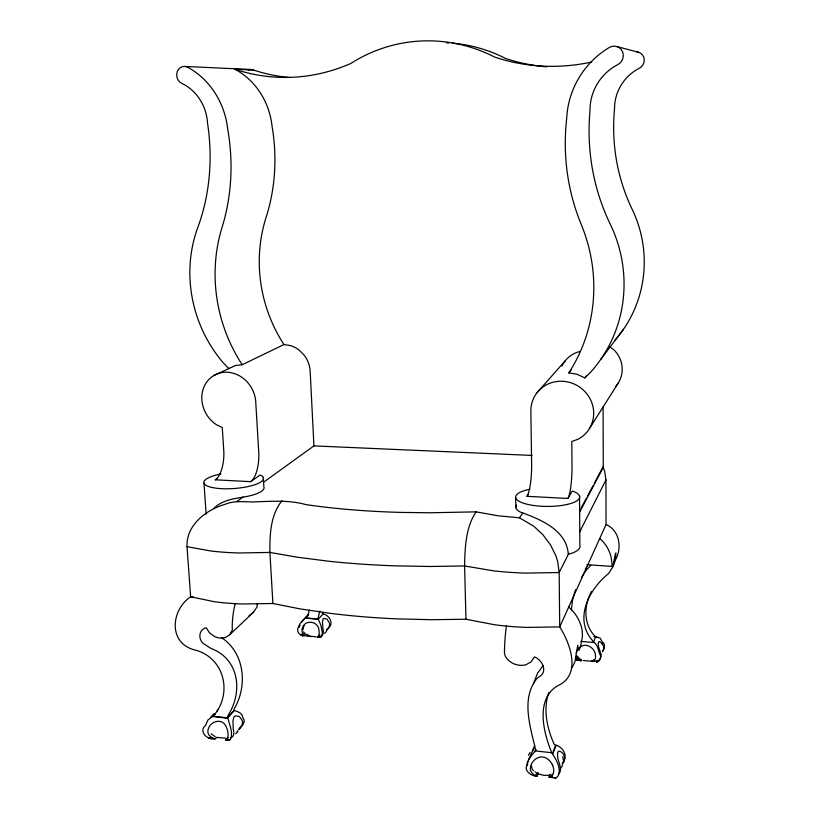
<?xml version="1.0" encoding="UTF-8"?>
<svg xmlns="http://www.w3.org/2000/svg" width="819" height="819" viewBox="0 0 819 819"><rect width="100%" height="100%" fill="white"/><g stroke="black" fill="none" stroke-linecap="round" stroke-linejoin="round"><path stroke-width="1.23" d="M217.25 711.107L217.475 710.114M217.311 737.161C211.282 743.355 196.847 732.217 205.579 725.439L207.872 720.044L213.687 715.601C233.016 693.202 224.314 657.207 194.502 649.887C167.926 642.935 170.987 609.909 190.643 596.785L186.998 546.662C186.118 524.989 206.275 509.694 225.245 504.269C233.978 500.624 243.274 501.771 252.457 501.945C270.372 501.423 288.257 499.692 305.835 504.596C318.468 506.449 331.152 507.913 343.867 509.101A263.329 66.063 -1.5 0 0 400.819 512.407L430.456 512.776L476.095 511.855L498.239 515.806L519.512 517.803L533.947 526.392L542.905 534.746L550.429 544.748L555.876 555.753L557.657 561.414L559.172 572.532L559.715 626.914C569.789 642.618 581.091 672.727 560.288 684.428C534.541 696.416 543.099 731.961 551.73 752.733C555.999 758.998 561.977 769.031 557.934 776.177L556.234 777.978L549.047 777.292M571.345 610.114L572.512 600.194L574.16 593.867M532.667 750.552L532.708 749.835M528.46 761.783L528.572 760.605M532.708 749.825C536.25 743.847 529.432 757.022 528.777 759.438M303.071 629.678L303.358 627.354M307.924 615.745L308.353 614.199M319.768 611.097L318.151 617.935A1.914 0.706 78 0 0 318.212 619.031L320.935 625.327L322.195 631.828A4.617 1.689 77.8 0 1 322.266 633.865C323.669 637.817 314.557 638.165 319.072 636.035L319.85 634.94M257.053 604.146L257.207 606.644L253.46 612.274L229.719 634.725L225.481 637.479A14.814 11.138 34.1 0 1 214.486 636.486L209.531 632.913L206.275 627.764C197.604 629.596 198.065 641.83 205.61 644.952A31.716 17.045 22.1 0 1 208.261 646.703L208.712 647A36.691 15.448 17.7 0 1 210.954 648.413C239.128 658.967 243.079 691.512 228.368 714.895A4.259 3.778 -73.3 0 0 227.795 717.014C228.685 723.658 233.395 731.459 230.692 738.574M538.513 773.075C537.172 780.057 523.74 772.153 526.535 766.369C527.098 759.909 531.756 755.384 535.38 750.777A4.566 4.33 79.8 0 0 535.288 748.433C530.221 726.535 521.027 698.494 536.619 678.91A40.5 18.315 10.4 0 1 537.981 677.743L538.288 677.508A35.012 20.076 12.7 0 1 540.335 676.074C547.819 670.679 541.564 659.397 534.438 656.899L531.132 661.844L525.962 664.741A16.073 12.664 21.9 0 1 513.329 663.595C508.742 661.261 503.88 656.92 504.473 651.31A39.865 7.74 -86.2 0 1 506.459 625.798M597.42 661.097L597.153 662.069L596.652 661.752M309.08 610.001C309.234 618.314 300.092 619.799 298.566 627.098C295.485 631.142 300.204 636.302 304.453 635.953M317.465 637.213L319.134 637.305L317.649 637.172M533.384 683.773L537.499 673.341L541.973 667.076A40.336 19.973 72.9 0 1 543.294 665.939M580.19 660.401L576.648 659.817L577.016 658.691M298.996 627.477L299.293 626.678M581.603 660.636L579.463 660.155L579.883 659.08L576.924 655.794M548.822 692.434C543.089 708.906 546.775 727.19 553.531 742.792A4.535 1.607 66.6 0 0 554.606 744.819C561.547 745.812 568.12 754.34 563.728 760.994M596.693 661.865L596.928 661.199M597.512 661.087C597.696 663.789 602.139 657.462 600.378 655.333C597.952 651.085 598.249 644.707 593.478 642.055A3.788 1.167 64.6 0 0 592.495 640.55C573.495 618.765 589.209 589.148 608.343 573.72A32.146 3.481 -52 0 0 609.899 571.631L610.165 571.222A27.866 1.577 -59.9 0 0 611.496 568.806C616.338 564.475 617.362 539.434 613.728 562.807A13.176 0.655 -75.6 0 1 612.284 566.41L586.895 564.701M596.867 661.987L597.174 661.138M574.539 592.813L575.685 589.649M589.598 595.382C583.63 608.783 584.418 626.238 595.577 636.752L600.163 638.114L602.16 641.809C605.671 643.652 604.801 648.494 602.508 650.962M552.487 776.77L549.058 777.282L550.112 774.405C547.409 778.859 552.559 777.579 552.067 774.16M596.846 661.353L591.779 661.322L593.703 660.309C590.427 660.237 592.761 663.277 593.703 660.309L594.113 659.95M579.524 660.452L580.006 659.674M552.497 753.593L555.61 745.31M593.54 642.168L595.577 636.752M562.151 764.27C566.666 760.38 564.455 751.443 558.691 751.187L557.852 752.231C556.04 759.367 562.162 765.652 559.92 772.419M537.776 772.87C537.223 779.524 529.627 772.184 530.333 768.601C530.579 763.257 534.449 758.435 539.67 757.155C549.518 754.995 558.404 770.085 551.013 777.047M535.677 775.613L536.834 772.614M536.619 775.869L537.438 772.778M575.481 658.773L576.648 659.817L577.078 658.732M576.637 658.415L576.197 659.52L579.463 660.155M552.723 753.889L556.06 745.515M535.094 751.688L536.035 749.334M599.436 659.571L598.075 660.943M303.429 635.012L302.498 635.841M577.415 650.03L576.371 652.354A6.951 0.665 -79.8 0 0 576.218 653.224M594.164 483.609L603.05 466.871L604.647 471.13L605.958 479.924L606.05 524.529L559.715 626.914L527.037 627.405A125.757 44.769 0.2 0 1 494.481 624.723L465.97 619.256L431.296 619.707L396.58 618.847A299.631 92.527 -1.3 0 1 330.292 613.359L300.174 608.906L272.901 603.501L242.649 603.992A118.468 39.64 -4.2 0 1 214.097 601.648L190.643 596.785L193.161 596.99M303.716 626.566L304.433 624.989M308.947 635.667C307.504 637.806 301.484 633.957 301.924 630.763A6.562 1.904 -77.3 0 1 302.242 628.603C304.422 619.133 318.028 620.7 319 630.057A6.572 2.477 88.3 0 0 319.205 632.278L318.97 635.923L317.977 636.987M589.967 594.379L591.461 591.4M568.867 553.337L559.172 572.532L526.197 573.105A126.812 40.428 -0.1 0 1 493.345 570.802L464.588 565.96L429.596 566.492L394.584 565.837A301.863 83.374 -1.4 0 1 327.723 561.117L297.369 557.207L269.901 552.426L239.383 552.979A119.41 35.76 -3.9 0 1 210.606 550.962L186.998 546.662M579.709 531.879L605.958 479.924M301.546 622.358L302.518 620.618M581.132 508.169L586.465 498.116M587.643 495.884L592.976 485.841M579.565 512.162L603.255 467.414L603.101 406.756M562.315 763.595L563.605 761.148M585.257 569.338L587.039 566.287M533.159 750.05L534.694 745.003M214.936 738.308C217.004 739.434 211.374 738.165 210.391 736.342C207.995 734.878 207.35 731.807 208.2 729.258C210.145 721.334 221.611 717.782 225.819 725.89C227.682 729.709 229.699 736.557 226.32 739.936C226.126 740.294 230.344 740.847 230.682 738.574M320.598 636.537L322.942 634.234L323.392 631.285A6.521 5.907 59.5 0 0 322.962 629.125L322.471 621.99L323.075 619L324.181 618.417L327.088 619.205L329.054 622.307A6.388 5.231 35.4 0 1 329.668 624.232L329.136 626.996L326.627 630.108M581.705 577.119L584.879 572.102A31.767 24.15 -65.5 0 1 589.035 567.28L590.724 565.305M613.718 562.622C622.542 550.706 620.751 530.886 606.05 524.529M567.905 498.464A26.136 4.269 -87.8 0 0 572 466.451L571.805 441.513L578.04 439.24A31.787 30.313 33.1 0 0 591.953 403.112A31.787 30.313 33.1 0 0 557.739 381.388L553.716 382.074A31.931 30.446 33.1 0 0 530.855 411.066L531.623 464.608A25.901 5.016 -87.6 0 1 526.986 496.304L567.905 498.464L572.184 491.042L573.679 491.502A32.043 9.398 -0.1 0 1 566.113 504.678A32.043 9.398 -0.1 0 1 521.283 502.385A32.043 9.398 -0.1 0 1 529.801 489.25M528.409 755.2L530.118 752.415M602.518 651.852C605.507 648.402 602.886 642.526 599.088 641.543L598.454 642.209C597.123 648.095 603.132 653.542 599.979 658.988M560.841 768.212L562.592 765.417M589.516 428.46L618.509 382.616M538.144 773.648L536.732 775.88L533.793 775.542M519.512 517.803L522.737 512.95C541.973 519.993 566.758 530.773 568.304 554.279L572.778 552.917A31.777 10.483 0.2 0 0 579.862 545.198L579.545 496.017M526.986 496.304L528.409 494.205M299.723 625.88L300.235 625.143M600.583 655.118L601.105 654.391M229.719 634.725L232.33 630.067L232.238 627.323A37.479 14.384 -83.8 0 1 235.258 603.47M238.913 729.371L242.004 725.347L242.608 722.102A7.576 5.866 36.6 0 0 241.84 719.881L239.281 716.451L235.514 715.867L234.029 716.758L232.954 720.689L233.261 729.473A7.76 6.798 59.6 0 1 233.773 732.032C234.091 734.172 233.087 737.489 230.651 737.673M302.733 620.311L306.081 617.229M596.754 661.312L591.779 661.322M600.839 359.275L623.351 329.463M584.858 377.887L591.441 371.283A134.347 130.241 61.9 0 0 610.278 224.232A238.984 223.515 -32.5 0 1 590.008 110.647A49.652 47.789 -54.9 0 1 617.721 64.681A9.92 9.429 -61 0 0 622.42 51.464A9.92 9.429 -61 0 0 609.725 47.236A84.818 81.787 -52 0 0 566.728 118.253A232.842 219.584 -32.8 0 0 581.244 224.457A159.152 152.068 64.7 0 1 568.785 372.911L576.73 374.14L584.858 377.887L586.373 375.901M476.095 511.855C465.601 527.528 464.957 547.665 464.588 565.96L465.97 619.256M217.649 709.735L218.386 709.203M301.105 635.165L301.955 634.121M210.821 717.116L214.097 713.523L215.039 713.81M568.785 372.911L571.201 370.004M226.812 739.741L229.555 739.997L226.791 739.721M229.678 739.905L227.139 739.281L229.883 739.659M326.382 630.63L329.197 627.293M317.547 637.039L318.212 636.68M240.039 728.183L238.831 729.555L242.977 724.539L244.062 722.01A5.518 4.515 -47.5 0 0 243.98 719.625L242.752 717.669C242.752 712.888 237.397 711.588 234.132 710.401A2.293 1.894 -47.5 0 1 234.039 709.141C247.686 686.476 245.035 653.613 222.051 637.991M321.713 635.902L320.823 636.906L318.427 636.701M320.628 637.131L318.284 636.895L320.628 637.131L321.519 636.117M537.09 392.608L565.059 360.995M329.207 627.282C334.07 622.635 328.368 614.199 322.625 613.994A3.419 1.955 18.9 0 1 322.471 612.919M225.87 740.007L227.068 740.13L225.86 740.007L228.071 737.469M227.692 717.393L234.132 710.401M323.034 614.066L318.243 619.225L305.354 618.13L308.599 614.711M234.224 710.585L227.528 717.854L212.551 716.205M281.961 500.778C270.413 514.956 269.717 534.909 269.901 552.426L272.901 603.501M213.687 715.601L215.295 713.902M305.026 618.284L308.405 614.762M324.406 633.445L326.392 631.572M235.647 733.814L237.909 731.695M558.865 773.566L559.449 773.023M253.46 612.274L248.956 615.827M214.189 508.015C222.461 500.051 234.449 498.536 245.29 496.764A29.853 8.292 -4.3 0 0 263.841 486.701L263.288 477.375M302.006 635.667L302.723 635.063M229.3 368.151L228.747 368.611L222.748 362.233A129.392 119.216 67.7 0 1 197.788 227.498A191.82 163.053 75.3 0 0 207.545 123.3A44.093 38.872 78.3 0 0 181.808 83.425A8.876 7.832 81.5 0 1 177.18 71.857A8.876 7.832 81.5 0 1 187.275 67.056A74.99 66.011 77.6 0 1 227.682 128.952A190.274 162.848 75 0 1 222.082 227.313A156.644 146.468 66.8 0 0 242.189 364.742L235.442 365.52L213.534 375.696M237.049 731.285L237.715 730.732M579.729 647.532C585.36 642.086 593.949 647.327 595.352 654.012A7.033 1.29 86.2 0 0 595.597 656.459L595.362 658.793L593.304 661.383M236.906 501.453L242.967 497.082M263.8 482.053L313.933 445.894L532.074 455.425M250.686 481.674A24.283 9.674 -86.8 0 0 258.743 452.119L255.733 401.771A29.423 26.218 60 0 0 233.794 373.382L230.272 372.553A29.289 26.095 60 0 0 202.692 390.735A29.289 26.095 60 0 0 216.8 424.918L222.256 427.446L223.761 450.511A24.079 10.227 -86.7 0 1 215.315 479.801L250.686 481.674L260.176 475L261.322 475.47A29.893 8.098 -4.2 0 1 245.454 487.08A29.893 8.098 -4.2 0 1 206.511 485.606A29.893 8.098 -4.2 0 1 220.956 473.955M215.315 479.801L217.301 478.501M242.189 364.742L283.958 344.553L290.387 345.577A26.505 24.079 60.5 0 1 299.314 350.245L304.156 355.149A26.505 24.079 60.5 0 1 310.155 371.12L313.933 445.894M581.838 660.022L579.883 659.08M594.42 660.964L592.188 660.698M229.125 740.233L226.556 739.823M548.587 775.296L543.929 775.378L537.264 773.668M225.829 738.185L217.342 737.52M590.847 661.189L583.404 660.534M316.369 636.854L309.357 636.148M211.589 738.267L209.705 738.144M283.958 344.553A144.451 136.476 68 0 1 266.144 217.23A175.921 153.02 76 0 0 272.062 126.321A69.205 61.763 78.7 0 0 234.828 69.216L253.675 70.076A198.167 174.488 -84.5 0 0 289.537 77.477M185.268 66.452L251.873 69.543M576.648 659.817L579.258 660.022M594.051 636.588L596.467 636.793M594.277 636.619L596.734 636.824M580.906 641.41L594.307 642.536M305.815 617.976L318.212 619.031M535.749 775.757L537.407 775.941L536.814 775.88M215.213 738.779L208.661 737.899M535.35 750.931L551.73 752.733M212.203 716.42L227.436 718.232M555.579 778.05L554.105 777.712M227.59 740.202L226.32 739.936L228.44 740.315M226.32 739.936L227.958 740.253M617.035 46.601L638.718 52.324M308.671 635.513L304.893 633.619L303.593 631.818M309.807 636.271L311.138 636.691M522.737 512.95L521.068 512.366A31.982 9.613 0 0 1 516.482 505.128M215.233 736.67L211.118 733.814M534.93 771.795L535.626 772.276M609.889 346.816L614.127 350.092A27.436 26.515 27.6 0 1 615.765 386.353M578.879 659.745L576.177 656.162M601.555 643.478L602.2 644.031M309.06 635.831L307.944 635.288L309.172 635.8M533.394 770.751L531.971 768.601L531.459 765.96M552.385 764.424L552.671 765.57M562.714 756.776L563.349 759.981M203.982 483.118L206.132 514.24M612.284 566.41L611.414 559.07A34.04 31.142 29.5 0 0 599.743 538.441M515.683 497.583L515.857 507.616M221.632 637.694A37.09 31.255 -46 0 1 222.062 637.981M568.724 607.012A39.281 35.156 31.9 0 1 582.217 630.763L582.463 636.568L580.784 645.352A15.633 0.911 -75.4 0 1 578.787 650.347L577.723 645.208L574.948 661.824L572.286 667.157A35.063 2.416 -60.3 0 0 572.01 667.495M527.416 765.284A8.518 7.678 42.6 0 1 527.712 763.503M561.926 366.062A28.542 27.508 29.2 0 1 580.036 351.423M636.568 51.925A8.763 8.333 -57.5 0 1 639.281 68.264A43.95 42.209 -51.5 0 0 614.547 108.814A209.859 196.335 -33 0 0 632.186 209.336A119.359 116.984 65.1 0 1 614.926 340.233M234.828 69.216A205.549 180.098 -85.1 0 0 350.829 63.452A157.013 149.621 78.8 0 1 494.727 57.095A216.574 195.301 -66.9 0 0 591.676 62.029M446.406 42.844A151.689 145.004 80 0 1 448.843 42.957M452.497 43.212A151.689 145.004 80 0 1 505.528 58.425A208.343 188.36 -66.3 0 0 546.693 66.8M248.229 70.086A7.903 7.105 83.4 0 1 253.675 70.076M320.393 636.568L319.676 637.377L320.393 636.568M537.315 775.931L536.732 775.839L537.295 775.931M581.255 660.657L579.084 660.462L581.265 660.657"/></g></svg>
